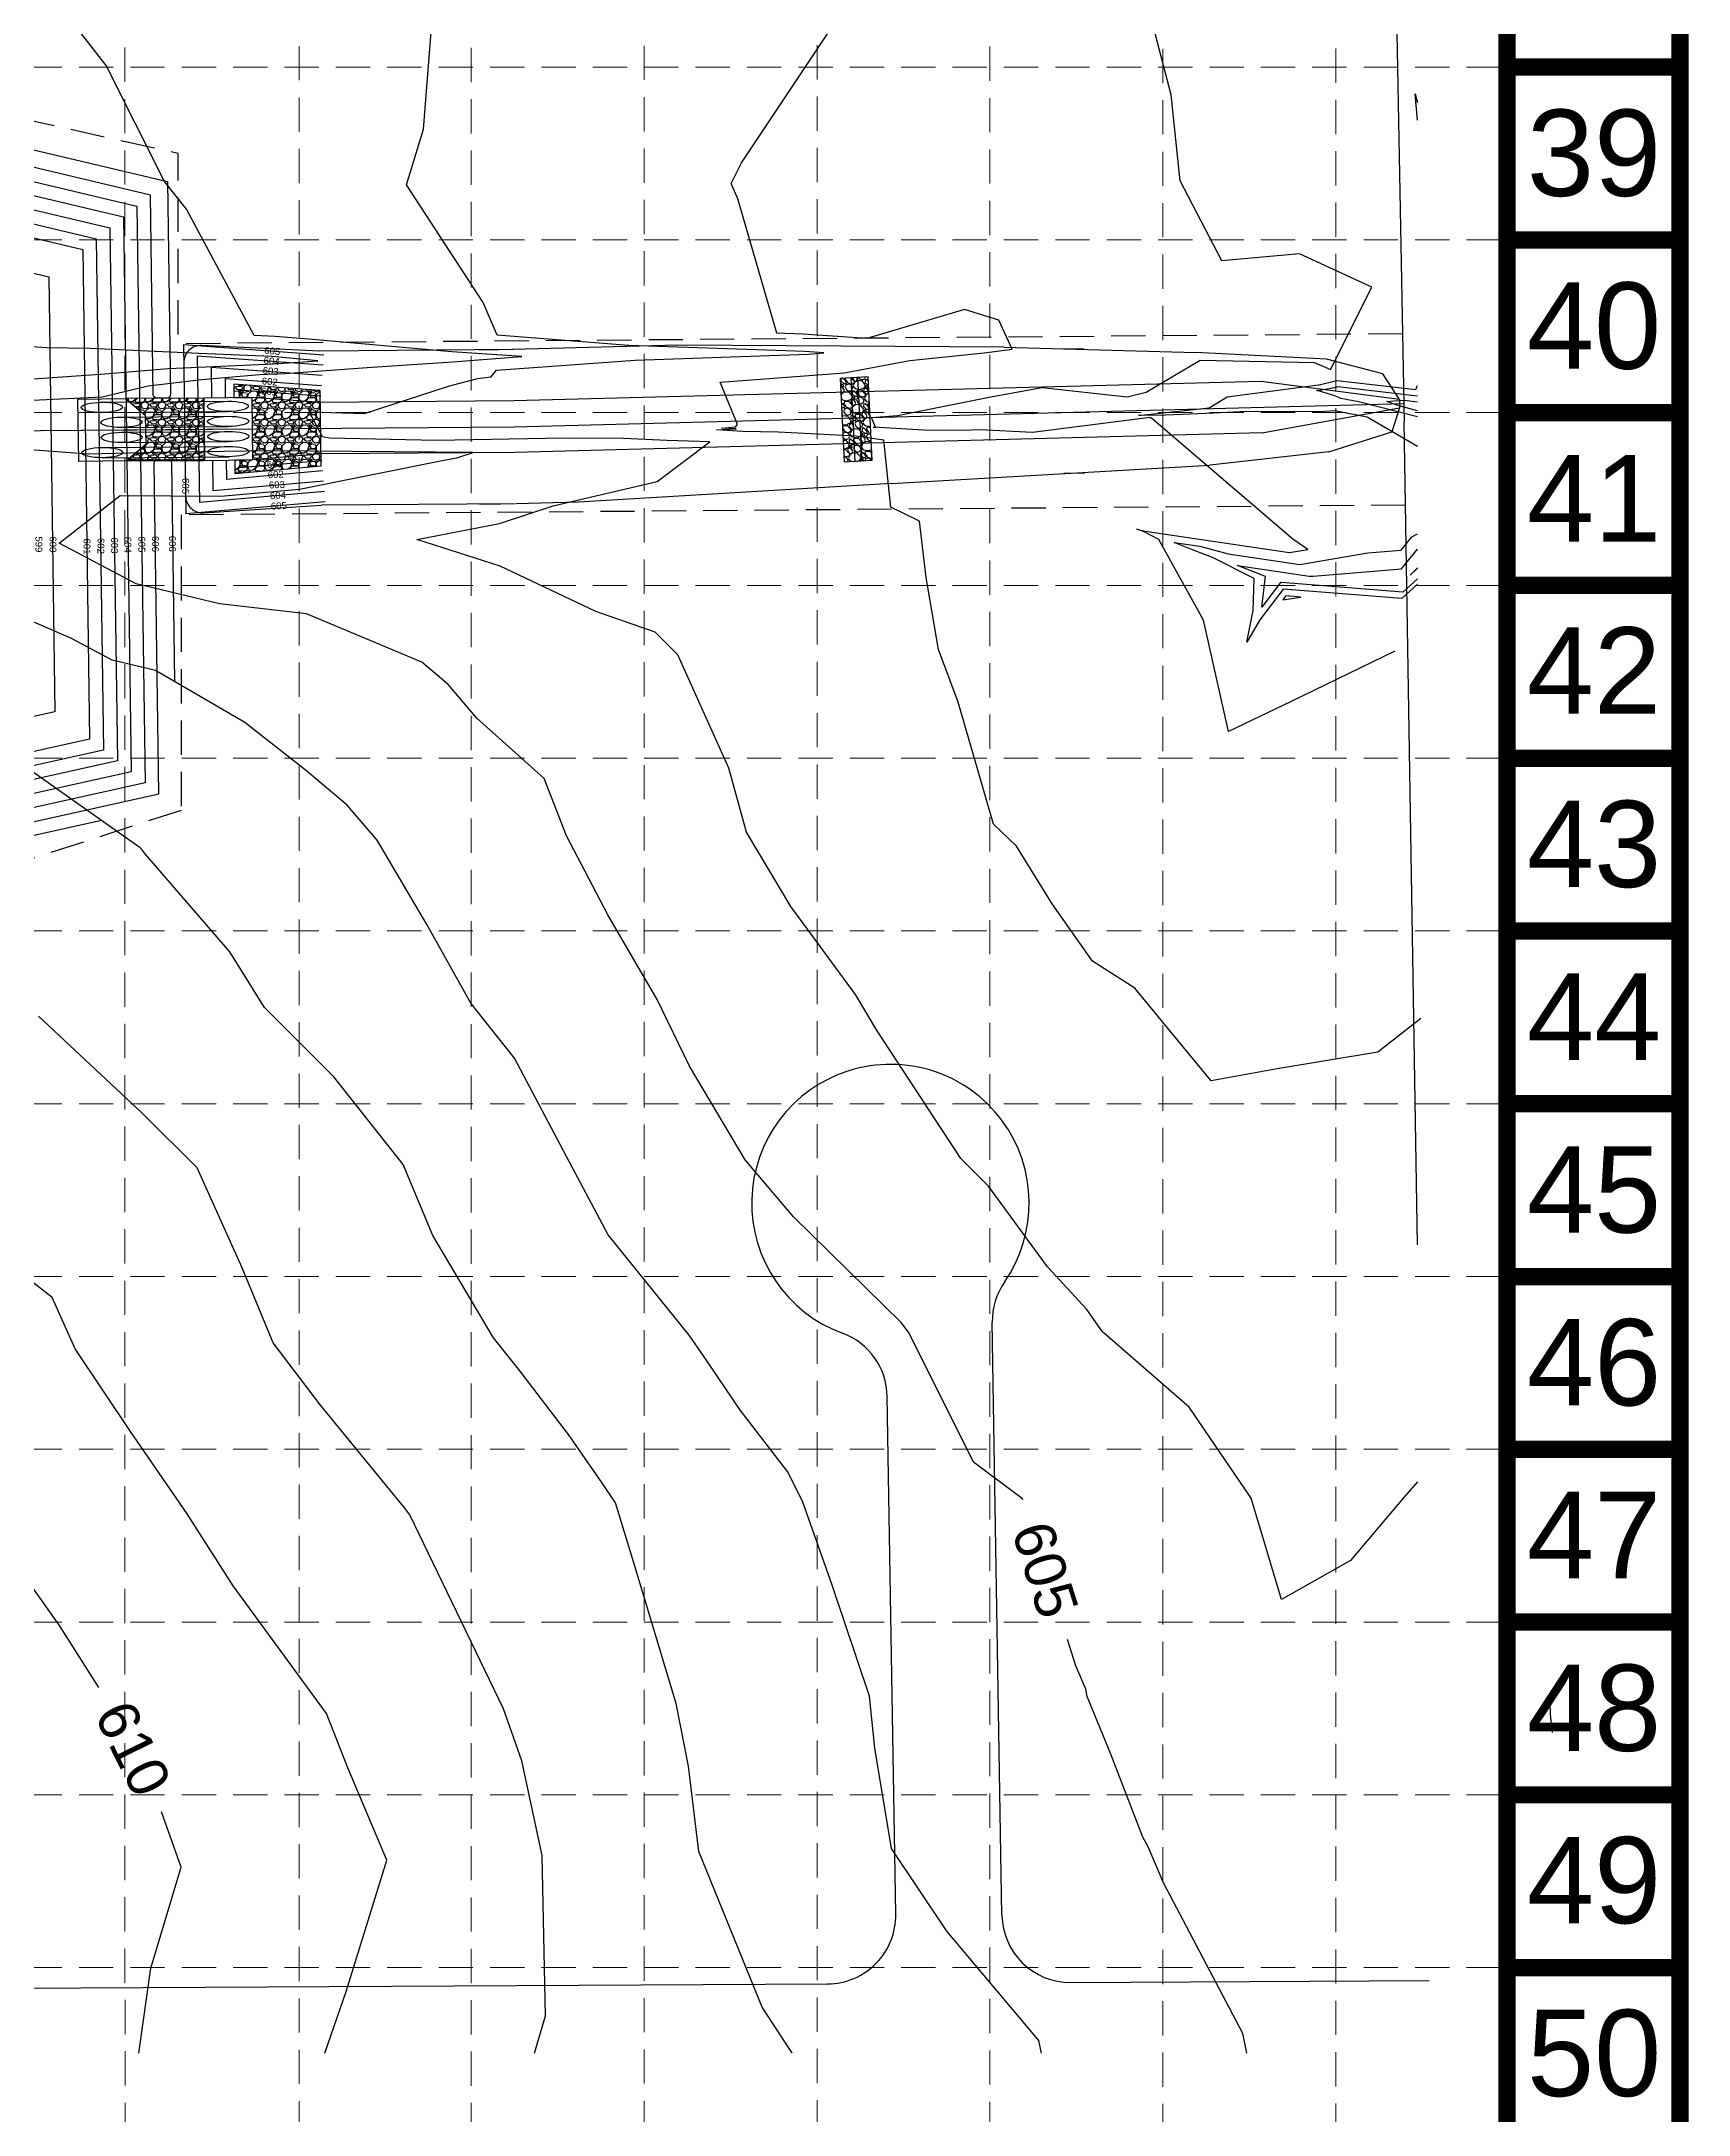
# Model space of a CAD drawing. Header units: feet. Extents: x 9918 to 11941, y 10990 to 14224.
# Drawn here: x 11460 to 11941, y 11656 to 12261 of the extents above; entities that cross this region are included whole.
import ezdxf
from ezdxf.enums import TextEntityAlignment as Align

# ---------------------------------------------------------------- set-up
doc = ezdxf.new("R2010")
doc.units = ezdxf.units.FT
doc.header["$LTSCALE"] = 40
doc.header["$MEASUREMENT"] = 0
for name, pattern in [('DASHED', [0.75, 0.5, -0.25]), ('HIDDEN', [0.375, 0.25, -0.125]), ('PHANTOM', [2.5, 1.25, -0.25, 0.25, -0.25, 0.25, -0.25])]:
    doc.linetypes.add(name, pattern=pattern)
for name, color, linetype in [('BASE', 7, 'CONTINUOUS'), ('BNDRY-PH2', 8, 'CONTINUOUS'), ('CONT-MJR', 252, 'CONTINUOUS'), ('CONT-MNR', 253, 'CONTINUOUS'), ('CONT-NEW', 6, 'CONTINUOUS'), ('EASE-OS', 2, 'HIDDEN'), ('GRID', 254, 'DASHED'), ('PAVING-PH2', 8, 'CONTINUOUS'), ('SD', 201, 'CONTINUOUS'), ('SD C-LINE', 201, 'CONTINUOUS')]:
    doc.layers.add(name, color=color, linetype=linetype)
doc.styles.add('L100', font='ARIAL.TTF', dxfattribs={"height": 4})
doc.styles.add('L60', font='ARIAL.TTF', dxfattribs={"height": 2.5})
doc.styles.get("Standard").update_dxf_attribs({"font": 'ARIAL.TTF'})
pattern_1 = [(228.0128, (3.6, 5), (-39.999991161, -45.000006708), [0.67268, -66.59544]), (184.9697, (3.15, 4.5), (60.0000052576, 4.999956535), [1.15434, -114.279625]), (132.5104, (2, 4.4), (49.999953592, -55.0000433694), [0.81394, -80.58016]), (267.2737, (0.05, 3.15), (4.9999800886, 100.000001475), [1.05119, -104.06779]), (292.8337, (0, 2.1), (-25.0000495272, 59.999982059), [1.030775, -102.046865]), (357.2737, (0.4, 1.15), (-100.000001475, 4.9999800886), [1.05119, -104.06779]), (37.6942, (1.45, 1.1), (-65.000036728, -49.9999520258), [1.390145, -137.624245]), (72.2553, (2.55, 1.95), (35.0000538135, 109.9999811562), [1.31244, -129.931605]), (121.4296, (2.95, 3.2), (-40.000041171, 64.9999751825), [1.05475, -104.420365]), (175.2364, (2.4, 4.1), (55.000004732, -4.999957663), [1.20416, -59.003815]), (222.3974, (1.2, 4.2), (-60.0000367554, -54.99996041), [1.55724, -154.166875]), (138.8141, (5, 3.1), (-35.000014734, 29.999986567), [0.531505, -52.61922]), (171.4692, (4.6, 3.45), (64.999991424, -10.0000395502), [1.011185, -100.107555]), (225, (3.6, 3.6), (-6e-16, -5.00000155), [0.707105, -6.36396]), (203.1986, (3.25, 4.2), (24.999998653, 10.000006626), [0.38079, -37.698075]), (291.8014, (2.9, 4.05), (-4.99999955, 15.000001365), [0.538515, -26.38731]), (30.9638, (3.1, 3.55), (14.99999011, 10.000012418), [0.874645, -28.280115]), (161.5651, (3.85, 4), (10.00000217, -4.99999202), [0.632455, -15.178935]), (16.3895, (0, 4.05), (50.000010992, 14.999963549), [0.886, -87.714225]), (70.3462, (0.85, 4.3), (-19.999976237, -55.000010678), [0.743305, -73.58704]), (293.1986, (3.85, 5), (-10.000006626, 24.999998653), [0.761575, -37.31729]), (343.6105, (4.15, 4.3), (-50.000010992, 14.999963549), [0.886, -87.714225]), (339.444, (0, 0.95), (-25.000009223, 9.999979982), [0.8544, -41.86562]), (294.7751, (0.8, 0.65), (-24.999960946, 55.000017109), [0.71589, -70.873215]), (66.8014, (3.9, 0), (10.000006626, 24.999998653), [0.761575, -37.31729]), (17.354, (4.2, 0.7), (-65.0000100955, -19.9999725113), [0.838155, -82.97712]), (69.444, (1.45, 0), (-9.999979982, -25.000009223), [0.4272, -42.29282]), (101.3099, (3.6, 0), (-4.99998816, 20.00000376), [0.25495, -25.240145]), (165.9638, (3.55, 0.25), (15.00000273, -4.99999029), [1.030775, -19.58475]), (186.009, (2.55, 0.5), (49.9999987545, 4.9999965874), [0.95525, -94.569615]), (303.6901, (3.1, 3.1), (-5.00000667, 9.99999779), [0.72111, -17.306645]), (353.1572, (3.5, 2.5), (84.9999968274, -10.0000399896), [1.25897, -124.637815]), (60.9454, (4.75, 2.35), (-20.000000136, -35.000001923), [0.51478, -50.96337]), (90, (5, 2.8), (-5, 5), [0.3, -4.7]), (120.2564, (2.45, 0.65), (19.999974434, -35.000012279), [0.69462, -68.7676]), (48.0128, (2.1, 1.25), (39.999991161, 45.000006708), [1.34536, -65.92276]), (0, (3, 2.25), (5, 5), [1.3, -3.7]), (325.3048, (4.3, 2.25), (-49.999971295, 35.000043048), [0.79057, -78.26637]), (254.0546, (4.95, 1.8), (-4.999999446, -20.000000633), [0.72801, -35.67254]), (207.646, (4.75, 1.1), (-94.999979036, -50.0000385658), [1.185325, -117.34737]), (175.4261, (3.7, 0.55), (-65.0000027916, 4.9999740058), [1.253995, -124.14537])]

msp = doc.modelspace()

# ---------------------------------------------------------------- hatches: boundary and pattern name
at = {"layer": 'SD'}
h = msp.add_hatch(dxfattribs=at)
h.set_pattern_fill('GRAVEL', color=1, scale=5, style=0)
h.set_pattern_definition(pattern_1)
h.paths.add_polyline_path([(11516.26, 12138.98), (11516.32, 12135.06), (11541.51, 12137.28), (11541.2, 12159.3), (11515.95, 12161.12), (11516.01, 12157.18), (11521.23, 12157.23), (11521.48, 12139.03)])
at = {"layer": 'SD', "linetype": 'Continuous'}
h = msp.add_hatch(dxfattribs=at)
h.set_pattern_fill('GRAVEL', color=1, scale=5, angle=-48.64603, style=0)
h.set_pattern_definition([(179.3667714, (-4523.95478, 12493.2478), (-60.207255364, 0.2937654345), [0.67268, -66.59544]), (136.3236714, (-4524.62742, 12493.25525), (43.3957242785, -41.735013006), [1.15434, -114.279625]), (83.8643714, (-4525.4623, 12494.05242), (-8.249925869, -73.8710961944), [0.81394, -80.58016]), (218.6276714, (-4527.68898, 12494.69028), (78.3677425134, 62.3177103978), [1.05119, -104.06779]), (244.1876714, (-4528.5102, 12494.03407), (28.5207531627, 58.4086206177), [1.030775, -102.046865]), (308.6276714, (-4528.95902, 12493.10614), (-62.3177103978, 78.3677425134), [1.05119, -104.06779]), (349.0481714, (-4528.3028, 12492.28493), (-80.4781811253, 15.7563428498), [1.390145, -137.624245]), (23.6092714, (-4526.93798, 12492.02083), (105.6954683863, 46.4054693319), [1.31244, -129.931605]), (72.7835714, (-4525.7354, 12492.54646), (22.3633282464, 72.971786446), [1.05475, -104.420365]), (126.5903714, (-4525.4232, 12493.55395), (32.585822159, -44.58883595), [1.20416, -59.003815]), (173.7513714, (-4526.14099, 12494.52079), (-80.9278526555, 8.6995816179), [1.55724, -154.166875]), (90.1680714, (-4524.456, 12490.94157), (-0.605573754, 46.093746927), [0.531505, -52.61922]), (122.8231714, (-4524.45756, 12491.47307), (35.439631927, -55.3988462426), [1.011185, -100.107555]), (176.353971, (-4525.0057, 12492.3228), (-3.7532116, -3.3035463), [0.707105, -6.36396]), (154.5525714, (-4524.78654, 12492.982), (24.024151251, -12.158956445), [0.38079, -37.698075]), (243.1553714, (-4525.1304, 12493.1456), (7.95608747, 13.663846773), [0.538515, -26.38731]), (342.3177714, (-4525.3736, 12492.6651), (17.41705946, -4.652525276), [0.874645, -28.280115]), (112.919071, (-4524.5402, 12492.3994), (2.85388746, -10.80996253), [0.632455, -15.178935]), (327.7434714, (-4527.04644, 12495.32245), (44.2950637695, -27.6215012505), [0.886, -87.714225]), (21.7001714, (-4526.29717, 12494.8496), (-54.4994884265, -21.326180748), [0.743305, -73.58704]), (244.5525714, (-4523.7896, 12493.06015), (12.158956445, 24.024151251), [0.761575, -37.31729]), (294.9644714, (-4524.11683, 12492.37247), (-21.7758556983, 47.4427245664), [0.886, -87.714225]), (290.7979714, (-4529.3734, 12493.27426), (-9.011326424, 25.37313652), [0.8544, -41.86562]), (246.1290714, (-4529.07005, 12492.47553), (24.7676275335, 55.105032036), [0.71589, -70.873215]), (18.1553714, (-4527.5098, 12489.7191), (25.37314619, 9.01129944), [0.761575, -37.31729]), (328.7079714, (-4526.7861, 12489.95638), (-57.958916112, 35.577580806), [0.838155, -82.97712]), (20.7979714, (-4529.1285, 12491.55815), (-25.37313652, -9.011326424), [0.4272, -42.29282]), (52.6638714, (-4527.708, 12489.9443), (11.70930726, 16.96738505), [0.25495, -25.240145]), (117.317771, (-4527.5534, 12490.147), (6.15743437, -14.56317228), [1.030775, -19.58475]), (137.3629714, (-4528.0264, 12491.0628), (36.7886595526, -34.22856073), [0.95525, -94.569615]), (255.044071, (-4525.7113, 12492.3678), (4.20286962, 10.36030451), [0.72111, -17.306645]), (304.5111714, (-4525.89745, 12491.6711), (48.6538161558, -70.4116924518), [1.25897, -124.637815]), (12.2993714, (-4525.18416, 12490.6337), (-39.486655782, -8.111976035), [0.51478, -50.96337]), (41.35397, (-4524.681, 12490.7434), (0.4496652, 7.0567557), [0.3, -4.7]), (71.6103714, (-4527.9799, 12491.23697), (-13.058318381, -38.137647515), [0.69462, -68.7676]), (359.3667714, (-4527.76075, 12491.89612), (60.207255364, -0.2937654345), [1.34536, -65.92276]), (311.35397, (-4526.4155, 12491.8813), (7.0567557, -0.4496652), [1.3, -3.7]), (276.6587714, (-4525.55654, 12490.90542), (-6.762927932, 60.656928282), [0.79057, -78.26637]), (205.4085714, (-4525.4649, 12490.1202), (-18.31638722, -9.460971357), [0.72801, -35.67254]), (158.9999714, (-4526.12246, 12489.80781), (-100.299479451, 38.2755051603), [1.185325, -117.34737]), (126.7800714, (-4527.22906, 12490.2326), (-39.1928991038, 52.0952662226), [1.253995, -124.14537])])
h.paths.add_polyline_path([(11701.04, 12163.35), (11702.27, 12138.83), (11694.28, 12138.43), (11693.05, 12162.95)])
h = msp.add_hatch(dxfattribs=at)
h.set_pattern_fill('GRAVEL', color=1, scale=5, style=0)
h.set_pattern_definition(pattern_1)
h.paths.add_polyline_path([(11507.23, 12157.12), (11484.39, 12156.94), (11490.16, 12152.14), (11490.3, 12143.48), (11484.76, 12138.84), (11507.48, 12138.92)])

# ---------------------------------------------------------------- linework, layer by layer
at = {"layer": 'BASE', "const_width": 5.04}
for points in [[(11938.1, 10992.64), (11938.1, 14221.03), (9920.35, 14221.03), (9920.35, 10992.64)], [(11887.65, 11043.08), (11887.65, 14170.59), (9970.8, 14170.59), (9970.8, 11043.08)]]:
    msp.add_lwpolyline(points, close=True, dxfattribs=at)
for points in [[(11938.1, 12253.73), (11887.65, 12253.73)], [(11938.1, 12203.28), (11887.65, 12203.28)], [(11938.1, 12152.84), (11887.65, 12152.84)], [(11938.1, 12102.4), (11887.65, 12102.4)], [(11938.1, 12051.95), (11887.65, 12051.95)], [(11938.1, 12001.51), (11887.65, 12001.51)], [(11938.1, 11951.07), (11887.65, 11951.07)], [(11938.1, 11900.62), (11887.65, 11900.62)], [(11938.1, 11850.18), (11887.65, 11850.18)], [(11938.1, 11799.74), (11887.65, 11799.74)], [(11938.1, 11749.29), (11887.65, 11749.29)], [(11938.1, 11698.85), (11887.65, 11698.85)]]:
    msp.add_lwpolyline(points, dxfattribs=at)
at = {"layer": 'BNDRY-PH2'}
for p in [(11852.21, 12446.11), (11861.52, 11909.87)]:
    msp.add_line(p, (11857.57, 12150.14), dxfattribs=at)
at = {"layer": 'CONT-MJR', "color": 35}
for p, q in [((11478.73, 12254.23, 605), (11466.06, 12270.47, 605)), ((11495.73, 12220.34, 605), (11478.73, 12254.23, 605)), ((11502.19, 12212.23, 605), (11495.73, 12220.34, 605)), ((11521.94, 12175.39, 605), (11502.19, 12212.23, 605)), ((11528.04, 12175.12, 605), (11521.94, 12175.39, 605)), ((11537.89, 12174.26, 605), (11528.04, 12175.12, 605)), ((11579.6, 12170.62, 605), (11537.89, 12174.26, 605)), ((11530.9, 12164.3, 605), (11554.89, 12166.03, 605)), ((11554.89, 12166.03, 605), (11579.83, 12167.71, 605)), ((11600.05, 12169.19, 605), (11579.6, 12170.62, 605)), ((11579.83, 12167.71, 605), (11600.05, 12169.19, 605)), ((11477.52, 12157.46, 605), (11490.96, 12160.64, 605)), ((11490.96, 12160.64, 605), (11506.53, 12162.54, 605)), ((11506.53, 12162.54, 605), (11523.53, 12163.97, 605)), ((11523.53, 12163.97, 605), (11530.9, 12164.3, 605)), ((11832.28, 12159.32, 600), (11836.75, 12160.12, 600)), ((11836.75, 12160.12, 600), (11838.22, 12160.48, 600)), ((11838.22, 12160.48, 600), (11860.67, 12157.84, 600)), ((11433.64, 12155.34, 605), (11477.52, 12157.46, 605)), ((11832.04, 12159.24, 600), (11832.14, 12159.3, 600)), ((11832.18, 12159.27, 600), (11832.04, 12159.24, 600)), ((11832.14, 12159.3, 600), (11832.28, 12159.32, 600)), ((11832.28, 12159.29, 600), (11832.18, 12159.27, 600)), ((11837.33, 12157.74, 600), (11832.28, 12159.29, 600)), ((11839.1, 12157.02, 600), (11837.33, 12157.74, 600)), ((11844.33, 12155.98, 600), (11839.1, 12157.02, 600)), ((11861.52, 12151.61, 600), (11844.33, 12155.98, 600)), ((11860.67, 12157.84, 600), (11861.52, 12157.74, 600)), ((11473.43, 12140.69, 605), (11456.66, 12141.96, 605)), ((11526.22, 12141.65, 605), (11493.59, 12141.24, 605)), ((11574.85, 12141.32, 605), (11526.22, 12141.65, 605)), ((11493.59, 12141.24, 605), (11473.43, 12140.69, 605)), ((11535.16, 12130.49, 605), (11577.27, 12138.95, 605)), ((11579.86, 12141.22, 605), (11574.85, 12141.32, 605)), ((11577.27, 12138.95, 605), (11581.04, 12139.67, 605)), ((11582.24, 12141.26, 605), (11579.86, 12141.22, 605)), ((11581.04, 12139.67, 605), (11585.85, 12141.25, 605)), ((11585.85, 12141.25, 605), (11582.24, 12141.26, 605)), ((11512.23, 12128.47, 605), (11535.16, 12130.49, 605)), ((11464.97, 12114.78, 605), (11482.8, 12128.7, 605)), ((11482.8, 12128.7, 605), (11512.23, 12128.47, 605)), ((11487.48, 12102.84, 605), (11464.97, 12114.78, 605)), ((11856.85, 12107.2, 600), (11861.52, 12112.94, 600)), ((11817.11, 12104.99, 600), (11808.99, 12108.23, 600)), ((11808.99, 12108.23, 600), (11829.9, 12105.12, 600)), ((11831.08, 12105.13, 600), (11856.85, 12107.2, 600)), ((11511.82, 12096.98, 605), (11487.48, 12102.84, 605)), ((11816.07, 12096.09, 600), (11817.11, 12104.99, 600)), ((11821.27, 12102.9, 600), (11816.07, 12096.09, 600)), ((11821.39, 12103.11, 600), (11821.27, 12102.9, 600)), ((11821.49, 12103.24, 600), (11821.39, 12103.11, 600)), ((11821.76, 12103.22, 600), (11821.49, 12103.24, 600)), ((11857.26, 12100.45, 600), (11821.76, 12103.22, 600)), ((11829.9, 12105.12, 600), (11830.56, 12105.11, 600)), ((11830.56, 12105.11, 600), (11831.08, 12105.13, 600)), ((11861.52, 12104.32, 600), (11857.26, 12100.45, 600)), ((11537.18, 12094.14, 605), (11511.82, 12096.98, 605)), ((11570.85, 12079.99, 605), (11537.18, 12094.14, 605)), ((11578.52, 12073.52, 605), (11570.85, 12079.99, 605)), ((11586.94, 12063.67, 605), (11578.52, 12073.52, 605)), ((11606.55, 12046.05, 605), (11586.94, 12063.67, 605)), ((11613.09, 12029.29, 605), (11606.55, 12046.05, 605)), ((11625.19, 12006.21, 605), (11613.09, 12029.29, 605)), ((11639.58, 11981.5, 605), (11625.19, 12006.21, 605)), ((11649.03, 11962, 605), (11639.58, 11981.5, 605)), ((11665.3, 11934.66, 605), (11649.03, 11962, 605)), ((11679.36, 11918.08, 605), (11665.3, 11934.66, 605)), ((11705.86, 11892.11, 605), (11679.36, 11918.08, 605)), ((11710.86, 11887.1, 605), (11705.86, 11892.11, 605)), ((11713.08, 11884.05, 605), (11710.86, 11887.1, 605)), ((11731.93, 11846.44, 605), (11713.08, 11884.05, 605)), ((11746.24, 11835.67, 605), (11731.93, 11846.44, 605)), ((11746.31, 11835.46, 605), (11746.24, 11835.67, 605)), ((11465.14, 11798.76, 610), (11442.97, 11829.9, 610)), ((11476.59, 11780.6, 610), (11465.14, 11798.76, 610)), ((11761.75, 11786.92, 605), (11759.3, 11794.62, 605)), ((11764.71, 11780.19, 605), (11761.75, 11786.92, 605)), ((11765.07, 11777.98, 605), (11764.71, 11780.19, 605)), ((11771.98, 11761.19, 605), (11765.07, 11777.98, 605)), ((11781.32, 11736.97, 605), (11771.98, 11761.19, 605)), ((11500.61, 11728.15, 610), (11494.85, 11744.37, 610)), ((11782.84, 11734.14, 605), (11781.32, 11736.97, 605)), ((11787.35, 11723.62, 605), (11782.84, 11734.14, 605)), ((11491.79, 11698.65, 610), (11500.61, 11728.15, 610)), ((11810.5, 11679.58, 605), (11787.35, 11723.62, 605)), ((11488.31, 11673.84, 610), (11491.79, 11698.65, 610)), ((11811.64, 11673.84, 605), (11810.5, 11679.58, 605))]:
    msp.add_line(p, q, dxfattribs=at)
at = {"layer": 'CONT-MNR', "color": 35}
for p, q in [((11571.32, 12235.65, 604), (11574.17, 12271.33, 604)), ((11664.18, 12225.81, 603), (11694.7, 12271.62, 603)), ((11789.65, 12245.67, 602), (11782.78, 12271.76, 602)), ((11792.23, 12220.54, 602), (11789.65, 12245.67, 602)), ((11861.52, 12238.23, 601), (11860.78, 12245.94, 601)), ((11860.78, 12245.94, 601), (11861.52, 12243.41, 601)), ((11566.37, 12219.4, 604), (11571.32, 12235.65, 604)), ((11661.18, 12219.7, 603), (11664.18, 12225.81, 603)), ((11804.4, 12197.21, 602), (11792.23, 12220.54, 602)), ((11588.75, 12185, 604), (11566.37, 12219.4, 604)), ((11663.09, 12215.29, 603), (11661.18, 12219.7, 603)), ((11674.46, 12176.06, 603), (11663.09, 12215.29, 603)), ((11827.11, 12199.22, 602), (11804.4, 12197.21, 602)), ((11848.13, 12189.52, 602), (11827.11, 12199.22, 602)), ((11592.91, 12175.46, 604), (11588.75, 12185, 604)), ((11836.15, 12165.45, 602), (11848.13, 12189.52, 602)), ((11729.28, 12182.98, 603), (11700.77, 12174.47, 603)), ((11739.29, 12179.8, 603), (11729.28, 12182.98, 603)), ((11743.18, 12171.42, 603), (11739.29, 12179.8, 603)), ((11461.45, 12171.77, 606), (11438.88, 12173.27, 606)), ((11631.33, 12172.49, 604), (11592.91, 12175.46, 604)), ((11674.3, 12171, 604), (11631.33, 12172.49, 604)), ((11682.15, 12175.8, 603), (11674.46, 12176.06, 603)), ((11700.77, 12174.47, 603), (11682.15, 12175.8, 603)), ((11473.99, 12171.6, 606), (11461.45, 12171.77, 606)), ((11505.82, 12170.15, 606), (11473.99, 12171.6, 606)), ((11496.79, 12165.69, 606), (11527.62, 12167.09, 606)), ((11527.07, 12169.2, 606), (11505.82, 12170.15, 606)), ((11540.55, 12168.02, 606), (11527.07, 12169.2, 606)), ((11527.62, 12167.09, 606), (11540.55, 12168.02, 606)), ((11592.67, 12165.26, 604), (11633.13, 12168.19, 604)), ((11633.13, 12168.19, 604), (11675.13, 12169.61, 604)), ((11682.67, 12170.72, 604), (11674.3, 12171, 604)), ((11675.13, 12169.61, 604), (11683.6, 12169.95, 604)), ((11688.17, 12170.33, 604), (11682.67, 12170.72, 604)), ((11683.6, 12169.95, 604), (11688.17, 12170.33, 604)), ((11694.25, 12164.47, 603), (11700.82, 12165.77, 603)), ((11700.82, 12165.77, 603), (11713.33, 12168.11, 603)), ((11713.33, 12168.11, 603), (11735.03, 12170.33, 603)), ((11735.03, 12170.33, 603), (11743.18, 12171.42, 603)), ((11782.34, 12158.81, 602), (11798.02, 12168.18, 602)), ((11798.02, 12168.18, 602), (11831.42, 12167.52, 602)), ((11831.42, 12167.52, 602), (11836.15, 12165.45, 602)), ((11452.02, 12162.29, 606), (11478.37, 12164.14, 606)), ((11478.37, 12164.14, 606), (11496.79, 12165.69, 606)), ((11554.14, 12152.61, 604), (11578.68, 12160.55, 604)), ((11578.68, 12160.55, 604), (11587.09, 12162.86, 604)), ((11587.09, 12162.86, 604), (11591.14, 12163.26, 604)), ((11591.14, 12163.26, 604), (11592.67, 12165.26, 604)), ((11657.92, 12161.75, 603), (11694.25, 12164.47, 603)), ((11663.01, 12149.4, 603), (11657.92, 12161.75, 603)), ((11737.48, 12157.52, 602), (11751.96, 12160.23, 602)), ((11751.96, 12160.23, 602), (11776.75, 12157.45, 602)), ((11805.93, 12157.47, 601), (11832.56, 12160.92, 601)), ((11832.56, 12160.92, 601), (11832.84, 12160.97, 601)), ((11832.84, 12160.97, 601), (11837.99, 12162.24, 601)), ((11837.99, 12162.24, 601), (11848.26, 12161.03, 601)), ((11848.26, 12161.03, 601), (11861, 12159.56, 601)), ((11861, 12159.56, 601), (11861.52, 12160.81, 601)), ((11709.68, 12152.03, 602), (11737.48, 12157.52, 602)), ((11776.75, 12157.45, 602), (11782.34, 12158.81, 602)), ((11780.09, 12151.97, 601), (11800.7, 12154.28, 601)), ((11800.7, 12154.28, 601), (11805.93, 12157.47, 601)), ((11852.6, 12156.06, 599), (11854.55, 12156.33, 599)), ((11855.49, 12155.04, 599), (11852.6, 12156.06, 599)), ((11854.55, 12156.33, 599), (11857.74, 12156.45, 599)), ((11861.52, 12153.34, 599), (11855.49, 12155.04, 599)), ((11857.74, 12156.45, 599), (11861.52, 12156.01, 599)), ((11541.84, 12145.75, 604), (11537.96, 12153.12, 604)), ((11537.96, 12153.12, 604), (11554.14, 12152.61, 604)), ((11656.89, 12147.78, 603), (11662.6, 12148.16, 603)), ((11664.62, 12147.38, 603), (11656.89, 12147.78, 603)), ((11658.32, 12148.29, 603), (11662.47, 12148.7, 603)), ((11662.6, 12148.16, 603), (11658.32, 12148.29, 603)), ((11662.47, 12148.7, 603), (11663.01, 12149.4, 603)), ((11702.14, 12151.47, 602), (11709.68, 12152.03, 602)), ((11703.3, 12148.65, 602), (11702.14, 12151.47, 602)), ((11702.58, 12148.58, 602), (11703.3, 12148.65, 602)), ((11719.05, 12147.67, 602), (11702.58, 12148.58, 602)), ((11731.28, 12147.75, 602), (11719.05, 12147.67, 602)), ((11733.88, 12147.83, 602), (11731.28, 12147.75, 602)), ((11749.12, 12147.07, 602), (11733.88, 12147.83, 602)), ((11783.5, 12151.43, 602), (11749.12, 12147.07, 602)), ((11788.06, 12152.09, 601), (11780.09, 12151.97, 601)), ((11783.55, 12151.27, 602), (11783.5, 12151.43, 602)), ((11783.83, 12151.19, 602), (11783.55, 12151.27, 602)), ((11825.15, 12115.87, 602), (11783.83, 12151.19, 602)), ((11802.02, 12152.71, 601), (11788.06, 12152.09, 601)), ((11811.67, 12153.16, 601), (11802.02, 12152.71, 601)), ((11832.65, 12153.09, 601), (11811.67, 12153.16, 601)), ((11837.76, 12153.4, 601), (11832.65, 12153.09, 601)), ((11838.28, 12153.19, 601), (11837.76, 12153.4, 601)), ((11846.77, 12151.49, 601), (11838.28, 12153.19, 601)), ((11861.52, 12142.94, 601), (11846.77, 12151.49, 601)), ((11543.89, 12145.35, 604), (11541.84, 12145.75, 604)), ((11575.13, 12144.75, 604), (11543.89, 12145.35, 604)), ((11612.36, 12145.38, 604), (11575.13, 12144.75, 604)), ((11629.71, 12145.33, 604), (11612.36, 12145.38, 604)), ((11642.51, 12144.67, 604), (11629.71, 12145.33, 604)), ((11639.61, 12132.78, 604), (11654.93, 12144.36, 604)), ((11654.93, 12144.36, 604), (11642.51, 12144.67, 604)), ((11674.84, 12147.13, 603), (11664.62, 12147.38, 603)), ((11697.61, 12145.99, 603), (11674.84, 12147.13, 603)), ((11705.76, 12144.85, 603), (11697.61, 12145.99, 603)), ((11707.76, 12125.24, 603), (11705.76, 12144.85, 603)), ((11609.21, 12125.64, 604), (11639.61, 12132.78, 604)), ((11593.52, 12120.48, 604), (11609.21, 12125.64, 604)), ((11716.12, 12121.13, 603), (11707.76, 12125.24, 603)), ((11569.43, 12115.85, 604), (11593.52, 12120.48, 604)), ((11718.07, 12104.68, 603), (11716.12, 12121.13, 603)), ((11781.54, 12118.1, 602), (11779.55, 12118.86, 602)), ((11779.55, 12118.86, 602), (11782, 12118.2, 602)), ((11786.01, 12115.84, 602), (11781.54, 12118.1, 602)), ((11782, 12118.2, 602), (11824.16, 12111.97, 602)), ((11859.83, 12116.57, 601), (11861.52, 12117.49, 601)), ((11593.71, 12108.04, 604), (11569.43, 12115.85, 604)), ((11799.05, 12092.3, 602), (11786.01, 12115.84, 602)), ((11795.82, 12112.83, 601), (11790.49, 12114.96, 601)), ((11790.49, 12114.96, 601), (11797.95, 12113.85, 601)), ((11801.71, 12110.57, 601), (11795.82, 12112.83, 601)), ((11797.95, 12113.85, 601), (11806.26, 12111.62, 601)), ((11806.26, 12111.62, 601), (11827.19, 12108.53, 601)), ((11824.16, 12111.97, 602), (11829.53, 12112.89, 602)), ((11829.53, 12112.89, 602), (11825.15, 12115.87, 602)), ((11827.19, 12108.53, 601), (11847.03, 12111.96, 601)), ((11847.03, 12111.96, 601), (11856.72, 12112.73, 601)), ((11856.72, 12112.73, 601), (11859.83, 12116.57, 601)), ((11621.63, 12094.74, 604), (11593.71, 12108.04, 604)), ((11813.83, 12104.47, 601), (11801.71, 12110.57, 601)), ((11859.37, 12105.35, 599), (11861.52, 12107.57, 599)), ((11861.52, 12107.39, 599), (11859.37, 12105.35, 599)), ((11468.65, 12086.87, 606), (11434.79, 12101.58, 606)), ((11721.71, 12083.66, 603), (11718.07, 12104.68, 603)), ((11813.57, 12095.08, 601), (11813.83, 12104.47, 601)), ((11822.3, 12101.31, 601), (11815.48, 12092.35, 601)), ((11823.11, 12099.37, 602), (11822.21, 12098.18, 602)), ((11840.8, 12099.81, 601), (11822.3, 12101.31, 601)), ((11827.49, 12099.01, 602), (11823.11, 12099.37, 602)), ((11856.9, 12098.55, 601), (11840.8, 12099.81, 601)), ((11861.52, 12102.75, 601), (11856.9, 12098.55, 601)), ((11639.02, 12088.8, 604), (11621.63, 12094.74, 604)), ((11811.71, 12085.86, 601), (11813.57, 12095.08, 601)), ((11822.21, 12098.18, 602), (11827.49, 12099.01, 602)), ((11645.58, 12082.15, 604), (11639.02, 12088.8, 604)), ((11800.55, 12085.31, 602), (11799.05, 12092.3, 602)), ((11815.48, 12092.35, 601), (11811.71, 12085.86, 601)), ((11480.46, 12080.61, 606), (11468.65, 12086.87, 606)), ((11660.47, 12049, 604), (11645.58, 12082.15, 604)), ((11727.4, 12068.32, 603), (11721.71, 12083.66, 603)), ((11806.38, 12059.74, 602), (11800.55, 12085.31, 602)), ((11854.91, 12083.2, 602), (11824.65, 12068.48, 602)), ((11493.17, 12077.55, 606), (11480.46, 12080.61, 606)), ((11519.24, 12062.42, 606), (11493.17, 12077.55, 606)), ((11737.73, 12032.71, 603), (11727.4, 12068.32, 603)), ((11824.65, 12068.48, 602), (11806.38, 12059.74, 602)), ((11536.86, 12048.53, 606), (11519.24, 12062.42, 606)), ((11488.67, 12025.81, 607), (11456.81, 12048.22, 607)), ((11549.06, 12038.24, 606), (11536.86, 12048.53, 606)), ((11665.68, 12030.35, 604), (11660.47, 12049, 604)), ((11557.8, 12028.01, 606), (11549.06, 12038.24, 606)), ((11744.41, 12026.31, 603), (11737.73, 12032.71, 603)), ((11572.26, 12003.58, 606), (11557.8, 12028.01, 606)), ((11678.6, 12008.7, 604), (11665.68, 12030.35, 604)), ((11489.17, 12025.26, 607), (11488.67, 12025.81, 607)), ((11490.06, 12024.17, 607), (11489.17, 12025.26, 607)), ((11514.86, 11995.46, 607), (11490.06, 12024.17, 607)), ((11754.86, 12009.48, 603), (11744.41, 12026.31, 603)), ((11697.43, 11982.96, 604), (11678.6, 12008.7, 604)), ((11766.67, 11992.73, 603), (11754.86, 12009.48, 603)), ((11585.19, 11980.42, 606), (11572.26, 12003.58, 606)), ((11524.97, 11979.19, 607), (11514.86, 11995.46, 607)), ((11779.02, 11984.83, 603), (11766.67, 11992.73, 603)), ((11801.31, 11957.77, 603), (11779.02, 11984.83, 603)), ((11545.18, 11958.89, 607), (11524.97, 11979.19, 607)), ((11597.95, 11964.36, 606), (11585.19, 11980.42, 606)), ((11703.75, 11972.32, 604), (11697.43, 11982.96, 604)), ((11489.26, 11948.34, 608), (11458.98, 11976.63, 608)), ((11728.25, 11935.11, 604), (11703.75, 11972.32, 604)), ((11862.48, 11975.96, 603), (11849.96, 11966.09, 603)), ((11849.96, 11966.09, 603), (11820.56, 11961.23, 603)), ((11613.96, 11934, 606), (11597.95, 11964.36, 606)), ((11820.56, 11961.23, 603), (11801.31, 11957.77, 603)), ((11565.42, 11933.31, 607), (11545.18, 11958.89, 607)), ((11505.29, 11932.36, 608), (11489.26, 11948.34, 608)), ((11518.42, 11903.12, 608), (11505.29, 11932.36, 608)), ((11574.04, 11912.6, 607), (11565.42, 11933.31, 607)), ((11625.3, 11912.77, 606), (11613.96, 11934, 606)), ((11736.32, 11927.02, 604), (11728.25, 11935.11, 604)), ((11753.48, 11903.45, 604), (11736.32, 11927.02, 604)), ((11462.98, 11894.5, 609), (11439.04, 11913.17, 609)), ((11591.82, 11882.72, 607), (11574.04, 11912.6, 607)), ((11648.9, 11883.54, 606), (11625.3, 11912.77, 606)), ((11527.49, 11881.28, 608), (11518.42, 11903.12, 608)), ((11764.95, 11891.02, 604), (11753.48, 11903.45, 604)), ((11469.71, 11879.56, 609), (11462.98, 11894.5, 609)), ((11769.6, 11884.52, 604), (11764.95, 11891.02, 604)), ((11541.29, 11863.03, 608), (11527.49, 11881.28, 608)), ((11599.22, 11873.48, 607), (11591.82, 11882.72, 607)), ((11653.11, 11877.46, 606), (11648.9, 11883.54, 606)), ((11794.86, 11862.44, 604), (11769.6, 11884.52, 604)), ((11485.86, 11855.36, 609), (11469.71, 11879.56, 609)), ((11663.89, 11861.46, 606), (11653.11, 11877.46, 606)), ((11613.71, 11854.52, 607), (11599.22, 11873.48, 607)), ((11565.93, 11832.98, 608), (11541.29, 11863.03, 608)), ((11677.62, 11843.68, 606), (11663.89, 11861.46, 606)), ((11812.96, 11835.93, 604), (11794.86, 11862.44, 604)), ((11502.33, 11831.31, 609), (11485.86, 11855.36, 609)), ((11623.44, 11840.46, 607), (11613.71, 11854.52, 607)), ((11627.44, 11834.53, 607), (11623.44, 11840.46, 607)), ((11682, 11835.04, 606), (11677.62, 11843.68, 606)), ((11861.52, 11840.65, 604), (11857.4, 11836.03, 604)), ((11567.33, 11831.06, 608), (11565.93, 11832.98, 608)), ((11632.78, 11817.07, 607), (11627.44, 11834.53, 607)), ((11690.69, 11810.52, 606), (11682, 11835.04, 606)), ((11821.83, 11806.31, 604), (11812.96, 11835.93, 604)), ((11857.4, 11836.03, 604), (11841.9, 11817.75, 604)), ((11515.8, 11810.27, 609), (11502.33, 11831.31, 609)), ((11594.71, 11774.36, 608), (11567.33, 11831.06, 608)), ((11645.13, 11775.96, 607), (11632.78, 11817.07, 607)), ((11841.9, 11817.75, 604), (11821.83, 11806.31, 604)), ((11543.08, 11773, 609), (11515.8, 11810.27, 609)), ((11701.54, 11778.06, 606), (11690.69, 11810.52, 606)), ((11549.28, 11757.18, 609), (11543.08, 11773, 609)), ((11600.06, 11759.19, 608), (11594.71, 11774.36, 608)), ((11648.72, 11757.62, 607), (11645.13, 11775.96, 607)), ((11703.06, 11762.97, 606), (11701.54, 11778.06, 606)), ((11900.16, 11775.38, 602), (11899.78, 11777.53, 602)), ((11900.29, 11773.99, 602), (11900.16, 11775.38, 602)), ((11900.36, 11772.78, 602), (11900.29, 11773.99, 602)), ((11900.91, 11767.51, 602), (11900.36, 11772.78, 602)), ((11707.96, 11733.64, 606), (11703.06, 11762.97, 606)), ((11560.66, 11730.2, 609), (11549.28, 11757.18, 609)), ((11605.98, 11731.61, 608), (11600.06, 11759.19, 608)), ((11651.73, 11732.79, 607), (11648.72, 11757.62, 607)), ((11548.9, 11692.16, 609), (11560.66, 11730.2, 609)), ((11606.97, 11684.74, 608), (11605.98, 11731.61, 608)), ((11670.23, 11687.26, 607), (11651.73, 11732.79, 607)), ((11724.1, 11709.46, 606), (11707.96, 11733.64, 606)), ((11750.94, 11677.55, 606), (11724.1, 11709.46, 606)), ((11542.59, 11673.84, 609), (11548.9, 11692.16, 609)), ((11603.74, 11673.84, 608), (11606.97, 11684.74, 608)), ((11678.89, 11674.07, 607), (11670.23, 11687.26, 607)), ((11751.71, 11673.84, 606), (11750.94, 11677.55, 606)), ((11678.99, 11673.84, 607), (11678.89, 11674.07, 607))]:
    msp.add_line(p, q, dxfattribs=at)
at = {"layer": 'CONT-NEW', "color": 5}
for p, q in [((11501.29, 12172.7), (11501.98, 12123.26)), ((11501.29, 12172.7), (11542.25, 12169.76)), ((11505.33, 12169.4), (11505.94, 12126.62)), ((11505.33, 12169.4), (11542.04, 12166.76)), ((11509.38, 12166.1), (11509.51, 12157.14)), ((11509.38, 12166.1), (11541.82, 12163.77)), ((11513.43, 12162.81), (11513.51, 12157.17)), ((11513.43, 12162.81), (11541.61, 12160.78)), ((11517.47, 12159.51), (11517.51, 12157.2)), ((11517.47, 12159.51), (11541.39, 12157.79)), ((11509.76, 12138.94), (11509.89, 12129.98)), ((11513.76, 12138.97), (11513.84, 12133.34)), ((11541.9, 12135.81), (11513.84, 12133.34)), ((11517.76, 12139), (11517.79, 12136.7)), ((11541.64, 12138.8), (11517.79, 12136.7)), ((11542.43, 12129.84), (11505.94, 12126.62)), ((11542.16, 12132.82), (11509.89, 12129.98)), ((11542.69, 12126.85), (11501.98, 12123.26))]:
    msp.add_line(p, q, dxfattribs=at)
at = {"layer": 'CONT-NEW', "color": 5, "flags": 128}
for points in [[(11446.31, 12232.23), (11496.62, 12220.3), (11497.49, 12158.13, -0.414214), (11496.51, 12157.12), (11493.51, 12157.07, -0.414214), (11492.49, 12158.06), (11491.67, 12216.33), (11442.51, 12227.99)], [(11435.26, 12221.49), (11483.76, 12209.99), (11486.04, 12047.95), (11227.41, 11990.41), (11120.41, 12109.87, 0.041896), (11094.46, 12090.66)], [(11438.89, 12224.74), (11487.72, 12213.16), (11490.08, 12044.75), (11216.25, 11983.83), (11106.46, 12096.62, 0.017071), (11096.43, 12088.39)], [(11431.64, 12218.23), (11479.81, 12206.81), (11481.99, 12051.15), (11238.98, 11997.08), (11136.69, 12122.23, 0.067948), (11092.5, 12092.92)], [(11099.05, 12085.37, -0.012336), (11106.09, 12091.26), (11214.94, 11979.44), (11494.13, 12041.55), (11492.77, 12138.06, -0.414214), (11493.76, 12139.08), (11496.76, 12139.12, -0.414214), (11497.77, 12138.13), (11498.67, 12074.36)], [(11477.4, 12033.73), (11213.63, 11975.05), (11105.77, 12085.85, 0.007368), (11101.69, 12082.37)]]:
    msp.add_lwpolyline(points, format="xyb", dxfattribs=at)
for points in [[(11349.85, 12146.76), (11369.86, 12224.66), (11471.89, 12200.47), (11473.9, 12057.54), (11376.42, 12035.85)], [(11360.15, 12146.67), (11377.1, 12212.67), (11462, 12192.54), (11463.79, 12065.54), (11383.85, 12047.75)]]:
    msp.add_lwpolyline(points, close=True, dxfattribs=at)
msp.add_lwpolyline([(11428.01, 12214.98), (11475.85, 12203.64), (11477.95, 12054.34), (11249.73, 12003.57), (11151.69, 12132.99)], dxfattribs=at)
at = {"layer": 'EASE-OS', "color": 253}
for p, q in [((11857.99, 12125.83), (11500.63, 12122.97)), ((11500.63, 12122.97), (11500.63, 12036.72)), ((11500.63, 12036.72), (11299.57, 11971.63))]:
    msp.add_line(p, q, dxfattribs=at)
at = {"layer": 'EASE-OS', "color": 253, "flags": 128}
msp.add_lwpolyline([(11857.08, 12175.83), (11499.78, 12172.96), (11499.78, 12228.49), (11449.05, 12239.77)], dxfattribs=at)
at = {"layer": 'GRID', "color": 252, "linetype": 'HIDDEN', "lineweight": 0}
for p, q in [((11484.25, 11244.41), (11484.1, 14170.59)), ((11535.16, 11244.88), (11534.77, 14171.72)), ((11585.33, 11244.35), (11585.21, 14171.72)), ((11635.81, 11244.97), (11635.66, 14171.72)), ((11686.35, 11245.14), (11686.1, 14171.72)), ((11736.7, 11244.7), (11736.54, 14171.72)), ((11787.25, 11244.04), (11786.99, 14171.72)), ((11837.73, 11244.18), (11837.43, 14171.72)), ((9970.8, 12253.73), (11887.65, 12253.73)), ((9970.8, 12203.28), (11887.65, 12203.28)), ((9970.8, 12152.84), (11887.65, 12152.84)), ((9970.8, 12102.4), (11887.65, 12102.4)), ((9970.8, 12051.95), (11887.65, 12051.95)), ((9970.8, 12001.51), (11887.65, 12001.51)), ((9970.8, 11951.07), (11887.65, 11951.07)), ((9970.8, 11900.62), (11887.65, 11900.62)), ((9970.8, 11850.18), (11887.65, 11850.18)), ((9970.8, 11799.74), (11887.65, 11799.74)), ((9970.8, 11749.29), (11887.65, 11749.29)), ((9970.8, 11698.85), (11887.65, 11698.85))]:
    msp.add_line(p, q, dxfattribs=at)
at = {"layer": 'PAVING-PH2'}
for p, q in [((11740.22, 11714.16), (11737.37, 11887.25)), ((11740.22, 11714.16), (11737.37, 11887.25)), ((11740.22, 11714.16), (11737.37, 11887.25)), ((11709.21, 11714.44), (11706.72, 11865.64)), ((11709.21, 11714.44), (11706.72, 11865.64)), ((11709.21, 11714.44), (11706.72, 11865.64)), ((11453.17, 11692.84), (11689.32, 11694.11)), ((11453.17, 11692.84), (11689.32, 11694.11)), ((11453.17, 11692.84), (11689.32, 11694.11)), ((11760.32, 11694.49), (11864.94, 11695.05)), ((11760.32, 11694.49), (11864.94, 11695.05)), ((11760.32, 11694.49), (11864.94, 11695.05))]:
    msp.add_line(p, q, dxfattribs=at)
for centre, radius, start, end in [((11707.66, 11922.07), 40.5, 325.24629, 249.75393), ((11707.66, 11922.07), 40.5, 325.24629, 249.75393), ((11707.66, 11922.07), 40.5, 325.24629, 249.75393), ((11757.37, 11887.58), 20, 145.24629, 180.94135), ((11757.37, 11887.58), 20, 145.24629, 180.94135), ((11757.37, 11887.58), 20, 145.24629, 180.94135), ((11686.73, 11865.31), 20, 0.94135, 69.75393), ((11686.73, 11865.31), 20, 0.94135, 69.75393), ((11686.73, 11865.31), 20, 0.94135, 69.75393), ((11689.21, 11714.11), 20, 270.30773, 0.94135), ((11689.21, 11714.11), 20, 270.30773, 0.94135), ((11689.21, 11714.11), 20, 270.30773, 0.94135), ((11760.21, 11714.49), 20, 180.94135, 270.30773), ((11760.21, 11714.49), 20, 180.94135, 270.30773), ((11760.21, 11714.49), 20, 180.94135, 270.30773)]:
    msp.add_arc(centre, radius, start, end, dxfattribs=at)
at = {"layer": 'SD', "color": 5}
for p, q in [((11645.55, 12172.5), (11597.35, 12171.24)), ((11740.76, 12171.98), (11645.55, 12172.5)), ((11740.76, 12171.98), (11796.84, 12170.44)), ((11597.62, 12171.24), (11541.13, 12170.79)), ((11851.37, 12164.16), (11834.95, 12168.43)), ((11815.76, 12161.93), (11597.74, 12156.25)), ((11856.27, 12156.68), (11815.76, 12161.93)), ((11521.23, 12157.23), (11521.48, 12139.03)), ((11541.25, 12155.79), (11521.23, 12157.23)), ((11597.74, 12156.25), (11541.25, 12155.79)), ((11856.27, 12156.68), (11856.3, 12154.28)), ((11816.18, 12146.94), (11597.99, 12141.25)), ((11835.66, 12141.44), (11854.04, 12147.27)), ((11541.46, 12140.79), (11521.48, 12139.03)), ((11597.99, 12141.25), (11541.46, 12140.79)), ((11707.92, 12132.11), (11800.89, 12137.53)), ((11707.92, 12132.11), (11616.5, 12126.72)), ((11598.12, 12126.25), (11541.58, 12125.79)), ((11616.5, 12126.72), (11598.39, 12126.25))]:
    msp.add_line(p, q, dxfattribs=at)
at = {"layer": 'SD', "color": 5, "flags": 128}
for points in [[(11541.13, 12170.79), (11506.6, 12172.45, 0.432481), (11501.36, 12167.38), (11501.51, 12157.07)], [(11501.76, 12138.9), (11501.91, 12128.52, 0.428885), (11507.23, 12123.6), (11541.58, 12125.79)]]:
    msp.add_lwpolyline(points, format="xyb", dxfattribs=at)
for points in [[(11593.47, 12171.19), (11587.4, 12171.18)], [(11764.08, 12171.43), (11758.01, 12171.42)], [(11834.95, 12168.43), (11796.84, 12170.44)], [(11856.27, 12156.68), (11851.37, 12164.16)], [(11470.39, 12156.82), (11484.39, 12156.94), (11484.39, 12156.94), (11490.16, 12152.14), (11490.32, 12143.5), (11484.64, 12138.74), (11484.64, 12138.74), (11470.64, 12138.63)], [(11470.39, 12156.82), (11470.64, 12138.63)], [(11476.99, 12155.88), (11514.27, 12156.18)], [(11816.18, 12146.94), (11856.3, 12154.28)], [(11856.3, 12154.28), (11854.04, 12147.27)], [(11471.51, 12147.73), (11520.35, 12148.12)], [(11477.25, 12152.88), (11514.48, 12153.18)], [(11483.19, 12151.53), (11514.31, 12151.78)], [(11483.22, 12148.53), (11514.34, 12148.78)], [(11477.14, 12142.68), (11514.41, 12142.98)], [(11483.25, 12147.13), (11514.36, 12147.38)], [(11483.28, 12144.13), (11514.39, 12144.38)], [(11477.74, 12139.69), (11514.61, 12139.98)], [(11835.66, 12141.44), (11800.89, 12137.53)], [(11758.29, 12135.18), (11764.36, 12135.28)], [(11587.76, 12126.14), (11593.83, 12126.24)]]:
    msp.add_lwpolyline(points, dxfattribs=at)
at = {"layer": 'SD', "color": 1, "flags": 128}
msp.add_lwpolyline([(11516.26, 12138.98), (11516.32, 12135.06), (11541.51, 12137.28), (11541.2, 12159.3), (11515.95, 12161.12), (11516.01, 12157.18), (11521.23, 12157.23), (11521.48, 12139.03)], close=True, dxfattribs=at)
at = {"layer": 'SD', "color": 1, "linetype": 'Continuous', "flags": 128}
msp.add_lwpolyline([(11701.04, 12163.35), (11702.27, 12138.83), (11694.28, 12138.43), (11693.05, 12162.95)], close=True, dxfattribs=at)
for points in [[(11696.05, 12163.1), (11697.27, 12138.58)], [(11698.05, 12163.2), (11699.27, 12138.68)], [(11507.23, 12157.12), (11484.39, 12156.94), (11490.16, 12152.14), (11490.3, 12143.48), (11484.76, 12138.84), (11507.48, 12138.92), (11507.23, 12157.12)]]:
    msp.add_lwpolyline(points, dxfattribs=at)
at = {"layer": 'SD', "color": 1, "flags": 128}
msp.add_lwpolyline([(11521.23, 12157.23), (11507.23, 12157.12), (11507.48, 12138.92), (11521.48, 12139.03)], dxfattribs=at)
at = {"layer": 'SD', "color": 5, "linetype": 'PHANTOM', "flags": 128}
msp.add_lwpolyline([(11476.64, 12147.77), (11509.63, 12148.04)], dxfattribs=at)
at = {"layer": 'SD', "color": 5}
for centre, major_axis, ratio in [((11477.47, 12154.39), (6.02, 0.05), 0.249355), ((11514.28, 12154.68), (6.02, 0.05), 0.249355), ((11483.2, 12150.03), (-6, -0.05), 0.249995), ((11514.33, 12150.28), (6, 0.05), 0.249907), ((11477.61, 12141.19), (5.98, 0.05), 0.251019), ((11483.27, 12145.63), (-6, -0.05), 0.249995), ((11514.37, 12145.88), (5.99, 0.05), 0.250462), ((11514.42, 12141.48), (5.98, 0.05), 0.251019)]:
    msp.add_ellipse(centre, major_axis=major_axis, ratio=ratio, dxfattribs=at)
at = {"layer": 'SD C-LINE', "color": 5}
for p, q in [((11597.87, 12148.75), (11857.47, 12155.52)), ((11397.87, 12147.14), (11597.87, 12148.75))]:
    msp.add_line(p, q, dxfattribs=at)

# ---------------------------------------------------------------- texts
at = {"layer": 'BASE'}
for s, p in [('39', (11913.05, 12228.71)), ('40', (11913.05, 12178.26)), ('41', (11913.05, 12127.82)), ('42', (11912.99, 12077.59)), ('43', (11913.05, 12026.93)), ('44', (11913.05, 11976.49)), ('45', (11913.05, 11926.05)), ('46', (11913.05, 11875.6)), ('47', (11913.05, 11825.16)), ('48', (11913.05, 11774.72)), ('49', (11913.06, 11724.4)), ('50', (11913.06, 11673.95))]:
    msp.add_text(s, height=25.222, dxfattribs=at).set_placement(p, align=Align.MIDDLE_CENTER)
at = {"layer": 'CONT-MJR', "color": 35, "style": 'L60'}
for s, rotation, p in [('605', 287.64103, (11742.93, 11826.55, 605)), ('610', 296.1676, (11475.08, 11772.74, 610))]:
    msp.add_text(s, height=12, rotation=rotation, dxfattribs=at).set_placement(p)
at = {"layer": 'CONT-NEW', "color": 5, "style": 'L100'}
for s, rotation, p in [('605', 354.74916, (11527.12, 12169.86)), ('603', 354.74916, (11526.66, 12164.01)), ('604', 354.74916, (11526.93, 12166.93)), ('601', 354.74916, (11526.17, 12158.03)), ('602', 354.74916, (11526.41, 12160.92)), ('601', 2.94038, (11527.99, 12136.82)), ('602', 2.94038, (11528.28, 12133.8)), ('605', 269.61584, (11500.94, 12131.4)), ('603', 2.94038, (11528.62, 12130.8)), ('604', 2.94038, (11528.92, 12127.68)), ('605', 2.94038, (11529.19, 12124.65)), ('599', 269.61584, (11458.09, 12114.39)), ('600', 269.61584, (11462.21, 12114.39)), ('601', 269.61584, (11472.15, 12113.78)), ('602', 269.61584, (11476.2, 12113.93)), ('603', 269.61584, (11480.15, 12114.08)), ('604', 269.61584, (11484.05, 12114.26)), ('605', 269.61584, (11488.13, 12114.39)), ('606', 269.61584, (11492.09, 12114.5)), ('606', 269.61584, (11497.06, 12114.57))]:
    msp.add_text(s, height=2.007, rotation=rotation, dxfattribs=at).set_placement(p, align=Align.CENTER)

doc.saveas('drawing.dxf')
